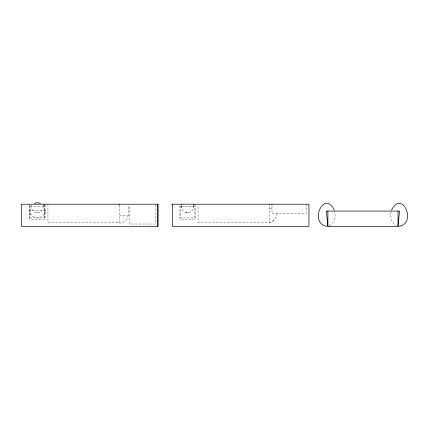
<?xml version="1.0" encoding="UTF-8"?>
<svg xmlns="http://www.w3.org/2000/svg" width="429" height="429" viewBox="0 0 429 429"><rect width="100%" height="100%" fill="white"/><g stroke="black" fill="none" stroke-linecap="round" stroke-linejoin="round"><path stroke-width="0.32" stroke-dasharray="2.15 1.61" d="M193.624 207.18L193.661 205.427M193.618 207.255L193.661 206.376A6.097 6.097 0 0 1 187.564 212.596A6.097 6.097 0 0 1 181.467 206.376L181.467 205.427M391.103 211.733C390.052 216.779 391.543 223.198 396.466 225.708M128.244 215.272C127.821 220.737 121.622 224.571 116.543 222.506M277.225 213.358C276.378 217.246 274.115 221.943 269.702 222.49L198.048 222.506L198.048 204.864M274.222 219.916L271.997 221.782L269.702 222.49L269.702 204.209M329.445 225.708C334.373 223.198 335.859 216.779 334.808 211.733M193.581 206.408L192.251 206.483M189.307 212.339L188.444 212.532M38.717 212.419L37.999 212.553M191.876 206.483L183.253 206.483M43.302 206.494L31.253 206.494L31.253 204.762M269.702 208.784L271.986 208.784M119.6 215.272L128.292 215.272L128.292 204.858M182.786 206.483L181.531 206.397M36.572 212.553L35.848 212.419M186.76 212.543L185.966 212.382M186.685 212.532L185.827 212.339M181.515 207.255L181.467 206.376L181.505 207.18M306.29 204.209L306.29 213.358L271.986 213.358L271.986 204.209M195.19 204.874L195.19 219.455L179.944 219.455L179.944 204.209M194.428 204.209L194.428 217.932L180.706 217.932L180.706 204.209M155.604 204.869L155.604 224.029L129.89 224.029L129.89 204.869M119.6 205.352L119.6 222.506L47.946 222.506L47.946 204.209M45.083 204.821L45.083 219.455L29.746 219.455L29.746 204.209M44.82 204.874L44.825 219.455M44.326 204.209L44.326 217.932L30.604 217.932L30.604 204.209M43.313 205.319L43.313 206.429M29.837 204.821L29.837 219.455M185.677 206.14A6.054 0.3 1.1 0 1 184.931 206.113M190.197 206.113A6.054 0.3 -1.1 0 1 189.457 206.14M43.356 206.269A6.081 6.081 0 0 1 37.398 212.623A6.081 6.081 0 0 1 31.204 206.494M45.083 210.307C45.538 220.136 29.376 220.136 29.837 210.307L45.083 210.307"/><path stroke-width="0.64" d="M398.021 226.314L399.544 211.068L326.367 211.068L327.89 226.314L398.021 226.314L398.021 211.068M391.532 210.146C402.279 188.658 417.363 224.142 398.793 226.303M34.476 203.292L37.457 202.686L40.444 203.292M327.123 226.303C308.553 224.142 323.632 188.658 334.384 210.146M171.557 204.209L308.955 204.209L308.955 226.314L172.319 226.314L172.319 204.209M327.89 211.068L327.89 226.314M271.986 204.209L271.986 204.494M269.702 204.209L269.702 204.494M193.661 204.209L193.661 204.477M181.467 204.209L181.467 204.477M157.888 204.209L157.888 226.314M119.6 204.209L119.6 204.494M43.313 204.209L43.313 204.488M157.899 204.209L21.45 204.209L21.45 226.314L157.899 226.314L157.899 204.209"/></g></svg>
